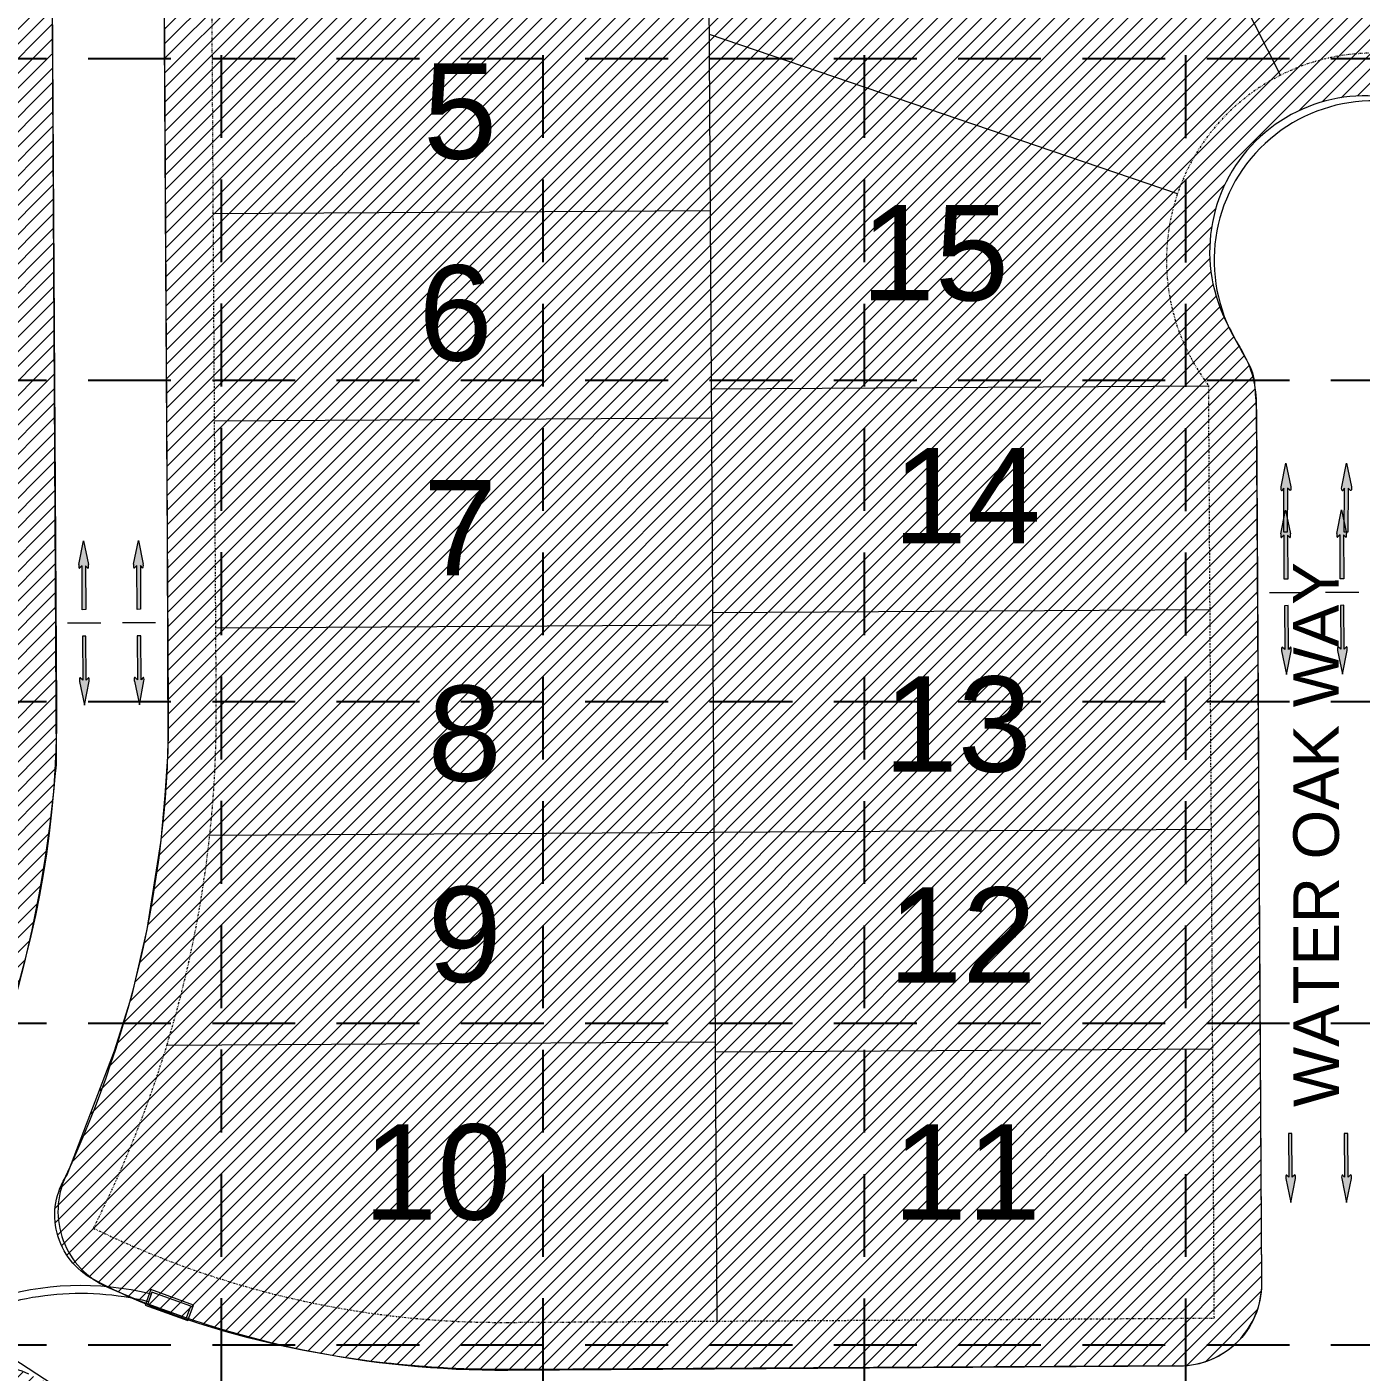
# Model space of a CAD drawing. Extents: x 218174 to 221286, y 216036 to 221010.
# Drawn here: x 220070.8 to 220392.8, y 219369.8 to 219694.4 of the extents above; entities that cross this region are included whole.
import ezdxf
from ezdxf.enums import TextEntityAlignment as Align

# ---------------------------------------------------------------- set-up
doc = ezdxf.new("R2010")
doc.units = 0
doc.header["$MEASUREMENT"] = 0
doc.linetypes.add('DASHED', pattern=[0.75, 0.5, -0.25])
doc.linetypes.add('DIVIDE', pattern=[1.25, 0.5, -0.25, 0, -0.25, 0, -0.25])
for name, color, linetype, lineweight in [('1 ARROWS', 7, 'Continuous', 0), ('1 CURB LINE', 7, 'Continuous', 0), ('1 LOT NUMBERS', 7, 'Continuous', 0), ('1 STORM PIPE', 5, 'Continuous', 0), ('1 STREET NAMES', 7, 'Continuous', 0), ('PH.1-10', 7, 'Continuous', 0), ('PH.1-27', 7, 'Continuous', 0), ('PH.1-29', 7, 'Continuous', 0)]:
    doc.layers.add(name, color=color, linetype=linetype, lineweight=lineweight)
doc.layers.add('1 SODDED LOT', color=2, linetype='Continuous')
doc.layers.add('GRID', color=251, linetype='DASHED')
doc.styles.get("Standard").update_dxf_attribs({"font": 'ARIAL.TTF'})
pattern_1 = [(45, (0, 0), (-1.767766952966369, 1.767766952966369), [])]

msp = doc.modelspace()

# ---------------------------------------------------------------- hatches: boundary and pattern name
at = {"layer": '1 ARROWS', "linetype": 'Continuous', "lineweight": 0}
h = msp.add_hatch(color=256, dxfattribs=at)
edge = h.paths.add_edge_path()
edge.add_line((220375.6514389158, 219582.5701777558), (220375.0467768538, 219583.1218586739))
edge.add_line((220375.0467768538, 219583.1218586739), (220374.9825243523, 219572.5380533523))
edge.add_line((220374.9825243523, 219572.5380533523), (220374.1225644537, 219572.547274098))
edge.add_line((220374.1225644537, 219572.547274098), (220374.1867926723, 219583.1270794932))
edge.add_line((220374.1867926723, 219583.1270794932), (220373.6835479632, 219582.5941247122))
edge.add_line((220373.6835479632, 219582.5941247122), (220373.6820319645, 219582.5932576486))
edge.add_ellipse((220373.638001396, 219583.1285396691), major_axis=(0.003386788822272698, 0.5599897609335702), ratio=0.2857142857147165, start_angle=55.27306667054552, end_angle=197.1826722276707, ccw=False)
edge.add_line((220373.5084329232, 219583.448342049), (220373.5087235276, 219583.4472017705))
edge.add_line((220373.5087235276, 219583.4472017705), (220374.6795, 219589.1722))
edge.add_line((220374.6795, 219589.1722), (220375.8247052107, 219583.4371419091))
edge.add_line((220375.8247052107, 219583.4371419091), (220375.8256124233, 219583.4384136309))
edge.add_ellipse((220375.6939134653, 219583.1113779667), major_axis=(0.003386788806539798, 0.5599897608724345), ratio=0.2857142857524764, start_angle=165.5032805622677, end_angle=305.83152778232215, ccw=False)
edge.add_line((220375.6514389158, 219582.5701777558), (220375.6514389158, 219582.5701777558))
h = msp.add_hatch(color=256, dxfattribs=at)
edge = h.paths.add_edge_path()
edge.add_line((220390.2893389158, 219582.5701777558), (220389.6846768538, 219583.1218586739))
edge.add_line((220389.6846768538, 219583.1218586739), (220389.6204243523, 219572.5380533523))
edge.add_line((220389.6204243523, 219572.5380533523), (220388.7604644537, 219572.547274098))
edge.add_line((220388.7604644537, 219572.547274098), (220388.8246926723, 219583.1270794932))
edge.add_line((220388.8246926723, 219583.1270794932), (220388.3214479632, 219582.5941247122))
edge.add_line((220388.3214479632, 219582.5941247122), (220388.3199319645, 219582.5932576486))
edge.add_ellipse((220388.275901396, 219583.1285396691), major_axis=(0.003386788822272698, 0.5599897609335702), ratio=0.2857142857147165, start_angle=55.27306667054552, end_angle=197.1826722276707, ccw=False)
edge.add_line((220388.1463329232, 219583.448342049), (220388.1466235276, 219583.4472017705))
edge.add_line((220388.1466235276, 219583.4472017705), (220389.3174, 219589.1722))
edge.add_line((220389.3174, 219589.1722), (220390.4626052107, 219583.4371419091))
edge.add_line((220390.4626052107, 219583.4371419091), (220390.4635124233, 219583.4384136309))
edge.add_ellipse((220390.3318134653, 219583.1113779667), major_axis=(0.003386788806539798, 0.5599897608724345), ratio=0.2857142857524764, start_angle=165.5032805622677, end_angle=305.83152778232215, ccw=False)
edge.add_line((220390.2893389158, 219582.5701777558), (220390.2893389158, 219582.5701777558))
h = msp.add_hatch(color=256, dxfattribs=at)
edge = h.paths.add_edge_path()
edge.add_line((220375.5894897284, 219571.2214866048), (220375.0862210507, 219571.7584416032))
edge.add_line((220375.0862210507, 219571.7584416032), (220375.1344676859, 219561.1745391594))
edge.add_line((220375.1344676859, 219561.1745391594), (220374.2744835044, 219561.1693188407))
edge.add_line((220374.2744835044, 219561.1693188407), (220374.2262368693, 219571.7532212845))
edge.add_line((220374.2262368693, 219571.7532212845), (220373.6215744882, 219571.2015407203))
edge.add_line((220373.6215744882, 219571.2015407203), (220373.6199075103, 219571.1999430466))
edge.add_ellipse((220373.5774050005, 219571.7419271394), major_axis=(-0.002531589239779599, 0.5599942670467797), ratio=0.2857142856833534, start_angle=54.16847222517629, end_angle=194.4967194556008, ccw=False)
edge.add_line((220373.4462056358, 219572.0691635403), (220373.4483086986, 219572.0685049714))
edge.add_line((220373.4483086986, 219572.0685049714), (220374.6015170963, 219577.8036109365))
edge.add_line((220374.6015170963, 219577.8036109365), (220375.76431466, 219572.0745635582))
edge.add_ellipse((220375.633340834, 219571.7559490061), major_axis=(-0.002531589262993779, 0.5599942670254283), ratio=0.2857142857066048, start_angle=162.8173277722631, end_angle=304.7269333350625, ccw=False)
edge.add_line((220375.5884928551, 219571.2207348641), (220375.5894897284, 219571.2214866048))
edge.add_line((220375.5894897284, 219571.2214866048), (220375.5894897284, 219571.2214866048))
edge.add_line((220375.5894897284, 219571.2214866048), (220375.5894897284, 219571.2214866048))
h = msp.add_hatch(color=256, dxfattribs=at)
edge = h.paths.add_edge_path()
edge.add_line((220389.0891897284, 219571.3033866048), (220388.5859210507, 219571.8403416032))
edge.add_line((220388.5859210507, 219571.8403416032), (220388.6341676858, 219561.2564391594))
edge.add_line((220388.6341676858, 219561.2564391594), (220387.7741835044, 219561.2512188407))
edge.add_line((220387.7741835044, 219561.2512188407), (220387.7259368692, 219571.8351212845))
edge.add_line((220387.7259368692, 219571.8351212845), (220387.1212744882, 219571.2834407203))
edge.add_line((220387.1212744882, 219571.2834407203), (220387.1196075102, 219571.2818430466))
edge.add_ellipse((220387.0771050005, 219571.8238271394), major_axis=(-0.002531589239779599, 0.5599942670467797), ratio=0.2857142856833534, start_angle=54.16847222517629, end_angle=194.4967194556008, ccw=False)
edge.add_line((220386.9459056358, 219572.1510635403), (220386.9480086986, 219572.1504049714))
edge.add_line((220386.9480086986, 219572.1504049714), (220388.1012170963, 219577.8855109365))
edge.add_line((220388.1012170963, 219577.8855109365), (220389.26401466, 219572.1564635582))
edge.add_ellipse((220389.133040834, 219571.8378490061), major_axis=(-0.002531589262993779, 0.5599942670254283), ratio=0.2857142857066048, start_angle=162.8173277722631, end_angle=304.7269333350625, ccw=False)
edge.add_line((220389.088192855, 219571.3026348641), (220389.0891897284, 219571.3033866048))
edge.add_line((220389.0891897284, 219571.3033866048), (220389.0891897284, 219571.3033866048))
edge.add_line((220389.0891897284, 219571.3033866048), (220389.0891897284, 219571.3033866048))
h = msp.add_hatch(color=256, dxfattribs=at)
edge = h.paths.add_edge_path()
edge.add_line((220085.4453912702, 219563.8579864949), (220084.9421226554, 219564.3949415515))
edge.add_line((220084.9421226554, 219564.3949415515), (220084.9903680584, 219553.8110391096))
edge.add_line((220084.9903680584, 219553.8110391096), (220084.1303838769, 219553.805818891))
edge.add_line((220084.1303838769, 219553.805818891), (220084.082138474, 219564.3897213329))
edge.add_line((220084.082138474, 219564.3897213329), (220083.4774760291, 219563.8380408395))
edge.add_line((220083.4774760291, 219563.8380408395), (220083.475809051, 219563.836443166))
edge.add_ellipse((220083.4333066043, 219564.3784272633), major_axis=(-0.002531524058186046, 0.5599942669325828), ratio=0.2857142857406997, start_angle=54.168472226960716, end_angle=194.4967194482695, ccw=False)
edge.add_line((220083.3021072778, 219564.7056636793), (220083.3042103405, 219564.7050051102))
edge.add_line((220083.3042103405, 219564.7050051102), (220084.4574194051, 219570.440110937))
edge.add_line((220084.4574194051, 219570.440110937), (220085.620216301, 219564.7110634274))
edge.add_ellipse((220085.489242438, 219564.3924488908), major_axis=(-0.002531524076515827, 0.5599942669563618), ratio=0.2857142856611848, start_angle=162.8173277653691, end_angle=304.72693332892214, ccw=False)
edge.add_line((220085.4443943968, 219563.8572347543), (220085.4453912702, 219563.8579864949))
edge.add_line((220085.4453912702, 219563.8579864949), (220085.4453912702, 219563.8579864949))
edge.add_line((220085.4453912702, 219563.8579864949), (220085.4453912702, 219563.8579864949))
h = msp.add_hatch(color=256, dxfattribs=at)
edge = h.paths.add_edge_path()
edge.add_line((220098.6737912702, 219563.9382864949), (220098.1705226554, 219564.4752415515))
edge.add_line((220098.1705226554, 219564.4752415515), (220098.2187680584, 219553.8913391096))
edge.add_line((220098.2187680584, 219553.8913391096), (220097.3587838769, 219553.886118891))
edge.add_line((220097.3587838769, 219553.886118891), (220097.3105384739, 219564.4700213329))
edge.add_line((220097.3105384739, 219564.4700213329), (220096.7058760291, 219563.9183408395))
edge.add_line((220096.7058760291, 219563.9183408395), (220096.7042090509, 219563.916743166))
edge.add_ellipse((220096.6617066043, 219564.4587272634), major_axis=(-0.002531524058186046, 0.5599942669325828), ratio=0.2857142857406997, start_angle=54.168472226960716, end_angle=194.4967194482695, ccw=False)
edge.add_line((220096.5305072778, 219564.7859636793), (220096.5326103405, 219564.7853051102))
edge.add_line((220096.5326103405, 219564.7853051102), (220097.6858194051, 219570.520410937))
edge.add_line((220097.6858194051, 219570.520410937), (220098.848616301, 219564.7913634274))
edge.add_ellipse((220098.717642438, 219564.4727488908), major_axis=(-0.002531524076515827, 0.5599942669563618), ratio=0.2857142856611848, start_angle=162.8173277653691, end_angle=304.72693332892214, ccw=False)
edge.add_line((220098.6727943968, 219563.9375347543), (220098.6737912702, 219563.9382864949))
edge.add_line((220098.6737912702, 219563.9382864949), (220098.6737912702, 219563.9382864949))
edge.add_line((220098.6737912702, 219563.9382864949), (220098.6737912702, 219563.9382864949))
h = msp.add_hatch(color=256, dxfattribs=at)
edge = h.paths.add_edge_path()
edge.add_line((220375.7502755444, 219544.7339738158), (220375.2535626157, 219544.1909486794))
edge.add_line((220375.2535626157, 219544.1909486794), (220375.1733165692, 219554.7746568788))
edge.add_line((220375.1733165692, 219554.7746568788), (220374.3133323877, 219554.7694365601))
edge.add_line((220374.3133323877, 219554.7694365601), (220374.3935784343, 219544.1857283607))
edge.add_line((220374.3935784343, 219544.1857283607), (220373.782263182, 219544.7300276371))
edge.add_line((220373.782263182, 219544.7300276371), (220373.7805762437, 219544.7316392575))
edge.add_ellipse((220373.7446565811, 219544.1891791225), major_axis=(-0.004266956830629229, 0.5599837329129664), ratio=0.2857142856976966, start_angle=-14.49671945074921, end_angle=125.831527779141)
edge.add_line((220373.6174395519, 219543.8603740695), (220373.6195351519, 219543.8610238195))
edge.add_line((220373.6195351519, 219543.8610238195), (220374.8422830508, 219538.1403405024))
edge.add_line((220374.8422830508, 219538.1403405024), (220375.9354439911, 219543.8830821121))
edge.add_ellipse((220375.8006111328, 219544.2001173856), major_axis=(-0.004266956839276089, 0.5599837328838192), ratio=0.2857142857136332, start_angle=235.2730666636673, end_angle=377.1826722219162)
edge.add_line((220375.7492689314, 219544.7347476291), (220375.7502755444, 219544.7339738158))
edge.add_line((220375.7502755444, 219544.7339738158), (220375.7502755444, 219544.7339738158))
edge.add_line((220375.7502755444, 219544.7339738158), (220375.7502755444, 219544.7339738158))
h = msp.add_hatch(color=256, dxfattribs=at)
edge = h.paths.add_edge_path()
edge.add_line((220389.2499755443, 219544.8158738158), (220388.7532626157, 219544.2728486794))
edge.add_line((220388.7532626157, 219544.2728486794), (220388.6730165692, 219554.8565568788))
edge.add_line((220388.6730165692, 219554.8565568788), (220387.8130323877, 219554.8513365601))
edge.add_line((220387.8130323877, 219554.8513365601), (220387.8932784343, 219544.2676283607))
edge.add_line((220387.8932784343, 219544.2676283607), (220387.2819631819, 219544.8119276371))
edge.add_line((220387.2819631819, 219544.8119276371), (220387.2802762437, 219544.8135392575))
edge.add_ellipse((220387.2443565811, 219544.2710791225), major_axis=(-0.004266956830629229, 0.5599837329129664), ratio=0.2857142856976966, start_angle=-14.49671945074921, end_angle=125.831527779141)
edge.add_line((220387.1171395519, 219543.9422740695), (220387.1192351519, 219543.9429238195))
edge.add_line((220387.1192351519, 219543.9429238195), (220388.3419830508, 219538.2222405024))
edge.add_line((220388.3419830508, 219538.2222405024), (220389.4351439911, 219543.9649821121))
edge.add_ellipse((220389.3003111328, 219544.2820173856), major_axis=(-0.004266956839276089, 0.5599837328838192), ratio=0.2857142857136332, start_angle=235.2730666636673, end_angle=377.1826722219162)
edge.add_line((220389.2489689314, 219544.8166476291), (220389.2499755443, 219544.8158738158))
edge.add_line((220389.2499755443, 219544.8158738158), (220389.2499755443, 219544.8158738158))
edge.add_line((220389.2499755443, 219544.8158738158), (220389.2499755443, 219544.8158738158))
h = msp.add_hatch(color=256, dxfattribs=at)
edge = h.paths.add_edge_path()
edge.add_line((220085.6061740025, 219537.3704737059), (220085.109461011, 219536.8274486277))
edge.add_line((220085.109461011, 219536.8274486277), (220085.0292161967, 219547.411156829))
edge.add_line((220085.0292161967, 219547.411156829), (220084.1692320152, 219547.4059366104))
edge.add_line((220084.1692320152, 219547.4059366104), (220084.2494768296, 219536.8222284091))
edge.add_line((220084.2494768296, 219536.8222284091), (220083.6381616411, 219537.3665277563))
edge.add_line((220083.6381616411, 219537.3665277563), (220083.636474703, 219537.3681393769))
edge.add_ellipse((220083.6005549773, 219536.8256792465), major_axis=(-0.004266891636786908, 0.5599837329769037), ratio=0.2857142857664989, start_angle=-14.49671943777719, end_angle=125.8315277776346)
edge.add_line((220083.4733379099, 219536.4968742085), (220083.47543351, 219536.4975239583))
edge.add_line((220083.47543351, 219536.4975239583), (220084.6981807421, 219530.7768405028))
edge.add_line((220084.6981807421, 219530.7768405028), (220085.7913423501, 219536.5195819812))
edge.add_ellipse((220085.6565095288, 219536.8366172702), major_axis=(-0.004266891637084593, 0.559983733002386), ratio=0.2857142857147187, start_angle=235.2730666687287, end_angle=377.1826722217978)
edge.add_line((220085.6051673896, 219537.3712475194), (220085.6061740025, 219537.3704737059))
edge.add_line((220085.6061740025, 219537.3704737059), (220085.6061740025, 219537.3704737059))
edge.add_line((220085.6061740025, 219537.3704737059), (220085.6061740025, 219537.3704737059))
h = msp.add_hatch(color=256, dxfattribs=at)
edge = h.paths.add_edge_path()
edge.add_line((220098.8345740025, 219537.4507737059), (220098.337861011, 219536.9077486277))
edge.add_line((220098.337861011, 219536.9077486277), (220098.2576161967, 219547.491456829))
edge.add_line((220098.2576161967, 219547.491456829), (220097.3976320152, 219547.4862366104))
edge.add_line((220097.3976320152, 219547.4862366104), (220097.4778768296, 219536.9025284091))
edge.add_line((220097.4778768296, 219536.9025284091), (220096.8665616411, 219537.4468277563))
edge.add_line((220096.8665616411, 219537.4468277563), (220096.864874703, 219537.4484393769))
edge.add_ellipse((220096.8289549773, 219536.9059792465), major_axis=(-0.004266891636786908, 0.5599837329769037), ratio=0.2857142857664989, start_angle=-14.49671943777719, end_angle=125.8315277776346)
edge.add_line((220096.7017379099, 219536.5771742085), (220096.70383351, 219536.5778239583))
edge.add_line((220096.70383351, 219536.5778239583), (220097.9265807421, 219530.8571405028))
edge.add_line((220097.9265807421, 219530.8571405028), (220099.0197423501, 219536.5998819812))
edge.add_ellipse((220098.8849095288, 219536.9169172702), major_axis=(-0.004266891637084593, 0.559983733002386), ratio=0.2857142857147187, start_angle=235.2730666687287, end_angle=377.1826722217978)
edge.add_line((220098.8335673896, 219537.4515475194), (220098.8345740025, 219537.4507737059))
edge.add_line((220098.8345740025, 219537.4507737059), (220098.8345740025, 219537.4507737059))
edge.add_line((220098.8345740025, 219537.4507737059), (220098.8345740025, 219537.4507737059))
h = msp.add_hatch(color=256, dxfattribs=at)
edge = h.paths.add_edge_path()
edge.add_line((220376.7959389158, 219417.3936222442), (220376.1912768538, 219416.8419413261))
edge.add_line((220376.1912768538, 219416.8419413261), (220376.1270243523, 219427.4257466477))
edge.add_line((220376.1270243523, 219427.4257466477), (220375.2670644537, 219427.416525902))
edge.add_line((220375.2670644537, 219427.416525902), (220375.3312926723, 219416.8367205068))
edge.add_line((220375.3312926723, 219416.8367205068), (220374.8280479632, 219417.3696752878))
edge.add_line((220374.8280479632, 219417.3696752878), (220374.8265319645, 219417.3705423514))
edge.add_ellipse((220374.782501396, 219416.8352603309), major_axis=(-0.003386788822272698, 0.5599897609335702), ratio=0.2857142857147165, start_angle=-17.18267222767051, end_angle=124.7269333294545)
edge.add_line((220374.6529329232, 219416.515457951), (220374.6532235276, 219416.5165982295))
edge.add_line((220374.6532235276, 219416.5165982295), (220375.824, 219410.7916))
edge.add_line((220375.824, 219410.7916), (220376.9692052107, 219416.5266580909))
edge.add_line((220376.9692052107, 219416.5266580909), (220376.9701124233, 219416.5253863691))
edge.add_ellipse((220376.8384134653, 219416.8524220333), major_axis=(-0.003386788806539798, 0.5599897608724345), ratio=0.2857142857524764, start_angle=234.1684722176779, end_angle=374.4967194377325)
edge.add_line((220376.7959389158, 219417.3936222442), (220376.7959389158, 219417.3936222442))
h = msp.add_hatch(color=256, dxfattribs=at)
edge = h.paths.add_edge_path()
edge.add_line((220390.2893389158, 219417.3936222442), (220389.6846768538, 219416.8419413261))
edge.add_line((220389.6846768538, 219416.8419413261), (220389.6204243523, 219427.4257466477))
edge.add_line((220389.6204243523, 219427.4257466477), (220388.7604644537, 219427.416525902))
edge.add_line((220388.7604644537, 219427.416525902), (220388.8246926723, 219416.8367205068))
edge.add_line((220388.8246926723, 219416.8367205068), (220388.3214479632, 219417.3696752878))
edge.add_line((220388.3214479632, 219417.3696752878), (220388.3199319645, 219417.3705423514))
edge.add_ellipse((220388.275901396, 219416.8352603309), major_axis=(-0.003386788822272698, 0.5599897609335702), ratio=0.2857142857147165, start_angle=-17.18267222767051, end_angle=124.7269333294545)
edge.add_line((220388.1463329232, 219416.515457951), (220388.1466235276, 219416.5165982295))
edge.add_line((220388.1466235276, 219416.5165982295), (220389.3174, 219410.7916))
edge.add_line((220389.3174, 219410.7916), (220390.4626052107, 219416.5266580909))
edge.add_line((220390.4626052107, 219416.5266580909), (220390.4635124233, 219416.5253863691))
edge.add_ellipse((220390.3318134653, 219416.8524220333), major_axis=(-0.003386788806539798, 0.5599897608724345), ratio=0.2857142857524764, start_angle=234.1684722176779, end_angle=374.4967194377325)
edge.add_line((220390.2893389158, 219417.3936222442), (220390.2893389158, 219417.3936222442))
at = {"layer": '1 SODDED LOT', "linetype": 'Continuous', "lineweight": 0}
h = msp.add_hatch(dxfattribs=at)
h.set_pattern_fill('ANSI31', color=256, scale=20, style=0)
h.set_pattern_definition(pattern_1)
edge = h.paths.add_edge_path()
edge.add_line((219924.269791505, 219477.2033195349), (220042.1031889179, 219404.0022586053))
edge.add_line((220042.1031889179, 219404.0022586053), (220049.8644910031, 219417.0060227373))
edge.add_line((220049.8644910031, 219417.0060227373), (220057.2320303878, 219432.2878849809))
edge.add_arc((219891.5036303977, 219512.1872123422), 183.9831651974534, 334.2608167873805, 347.0285874005174)
edge.add_arc((219757.8624523831, 219542.9704839292), 321.1238749473791, 347.0285874005198, 355.2541020368715)
edge.add_line((220077.8853311709, 219516.4017031211), (220076.903816438, 219710.6188487319))
edge.add_line((220076.903816438, 219710.6188487319), (220071.9969684459, 220507.0061052015))
edge.add_arc((220051.7546763981, 220506.8813846597), 20.24267626977909, 0.3530168530359902, 89.58370554731782)
edge.add_line((220051.9017524963, 220527.1235266211), (219940.5598156796, 220526.38187843))
edge.add_line((219940.5598156796, 220526.38187843), (219945.8944262628, 219588.8169602079))
edge.add_line((219945.8944262628, 219588.8169602079), (219946.6106009831, 219514.1711768472))
edge.add_line((219946.6106009831, 219514.1711768472), (219924.269791505, 219477.2033195349))
h = msp.add_hatch(dxfattribs=at)
h.set_pattern_fill('ANSI31', color=256, scale=20, style=0)
h.set_pattern_definition(pattern_1)
edge = h.paths.add_edge_path()
edge.add_line((220282.587766109, 219928.9182296573), (220791.3934825324, 219931.950887985))
edge.add_arc((220791.508772982, 219912.6079770905), 19.34325447702866, -7.110986487925004, 90.34149865007521, ccw=False)
edge.add_line((220810.703243382, 219910.213441681), (220812.0031575927, 219691.4759435859))
edge.add_arc((220789.3462102237, 219691.3412977748), 22.65734745235864, -79.03724611165279, 0.3404936139202732, ccw=False)
edge.add_line((220793.6549768258, 219669.0974239228), (220453.6587386293, 219666.9577218754))
edge.add_line((220453.6587386293, 219666.9577218754), (220429.421127972, 219666.8548425654))
edge.add_arc((220429.3170728094, 219691.3694754753), 24.51485374593166, 237.2705073491545, 270.2431970274535, ccw=False)
edge.add_line((220416.0625432046, 219670.7467816856), (220413.2259534608, 219672.4489224173))
edge.add_arc((220393.871162327, 219640.1944789388), 37.61591503534908, 59.03346791172337, 205.9146701042256)
edge.add_arc((220504.552364638, 219693.973408329), 160.6707881260759, 205.9146701042209, 210.0639778756471)
edge.add_arc((220354.955098999, 219607.380517658), 12.18079734955406, 3.707373379511182, 30.063977875731723, ccw=False)
edge.add_arc((227209.8640471792, 220051.5534473549), 6857.103465171363, 183.7073733795111, 183.760948191248)
edge.add_line((220367.5279874921, 219601.7699679222), (220368.7773820914, 219391.1801892474))
edge.add_arc((220348.9955872256, 219391.0628271046), 19.78214300789367, -93.46126973953278, 0.3399224693869769, ccw=False)
edge.add_line((220347.8012637656, 219371.3167699423), (220187.9936460933, 219370.4353013112))
edge.add_arc((220186.5257188423, 219636.5661068926), 266.1348539553199, 263.57008270080365, 270.3160294915621, ccw=False)
edge.add_arc((220183.0107567322, 219605.3765402467), 234.7478498581198, 252.7866109940185, 263.57008270080314, ccw=False)
edge.add_arc((220160.2020362318, 219531.7543772918), 157.673466247157, 242.30216835668472, 252.7866109940192, ccw=False)
edge.add_arc((220095.0800007068, 219407.7037713884), 17.56839019373658, 146.214937949708, 242.30216835661952, ccw=False)
edge.add_line((220080.4783937634, 219417.4731832782), (220091.9065402972, 219447.3861880233))
edge.add_line((220091.9065402972, 219447.3861880233), (220096.2182087855, 219460.8732903635))
edge.add_line((220096.2182087855, 219460.8732903635), (220099.8034791086, 219476.6140795606))
edge.add_line((220099.8034791086, 219476.6140795606), (220103.1523722889, 219498.1087682132))
edge.add_line((220103.1523722889, 219498.1087682132), (220104.1766803556, 219509.0059846726))
edge.add_line((220104.1766803556, 219509.0059846726), (220104.8332859016, 219519.5035305301))
edge.add_line((220104.8332859016, 219519.5035305301), (220104.7240081615, 219569.6584911501))
edge.add_line((220104.7240081615, 219569.6584911501), (220102.6859356226, 219909.352713352))
edge.add_arc((220121.7292180971, 219909.4669678448), 19.04362521923795, 77.82626424662351, 180.3437549009692, ccw=False)
edge.add_line((220125.7450754952, 219928.082352634), (220282.587766109, 219928.9182296573))
h = msp.add_hatch(dxfattribs=at)
h.set_pattern_fill('ANSI31', color=256, scale=20, style=0)
h.set_pattern_definition(pattern_1)
edge = h.paths.add_edge_path()
edge.add_line((219981.0043823545, 219079.1591233821), (220751.6100248416, 219083.7624861325))
edge.add_arc((220751.4976058984, 219102.5814836065), 18.81933324917121, 270.3422634164047, 369.6225207950305)
edge.add_line((220770.052158853, 219105.7272535594), (220768.7041795113, 219328.6574541065))
edge.add_arc((220749.5994589303, 219328.5419346811), 19.10506983017425, 0.3464429032417284, 110.9755457046826)
edge.add_line((220742.7604274506, 219346.3809744993), (220402.5101185085, 219344.7122197481))
edge.add_line((220402.5101185085, 219344.7122197481), (220402.5101185085, 219212.9669370574))
edge.add_line((220402.5101185085, 219212.9669370574), (220082.3232880161, 219212.9669370574))
edge.add_line((220082.3232880161, 219212.9669370574), (220164.9283380046, 219332.5353579134))
edge.add_line((220164.9283380046, 219332.5353579134), (220166.0556488786, 219344.0046870958))
edge.add_line((220166.0556488786, 219344.0046870958), (220151.9724160974, 219345.525874192))
edge.add_line((220151.9724160974, 219345.525874192), (220139.9924810062, 219347.229578263))
edge.add_line((220139.9924810062, 219347.229578263), (220123.8758498707, 219350.7108802454))
edge.add_line((220123.8758498707, 219350.7108802454), (220104.4162163081, 219356.0540035995))
edge.add_line((220104.4162163081, 219356.0540035995), (220075.2341294056, 219367.5009480783))
edge.add_line((220075.2341294056, 219367.5009480783), (220071.2061134888, 219369.3505406622))
edge.add_line((220071.2061134888, 219369.3505406622), (220068.4066611019, 219370.4667070618))
edge.add_line((220068.4066611019, 219370.4667070618), (220065.5311411633, 219371.0992457461))
edge.add_line((220065.5311411633, 219371.0992457461), (220062.337862046, 219371.316121446))
edge.add_line((220062.337862046, 219371.316121446), (220059.5882035982, 219371.1180984607))
edge.add_line((220059.5882035982, 219371.1180984607), (220056.5412542047, 219370.3755006857))
edge.add_line((220056.5412542047, 219370.3755006857), (220053.887043033, 219369.3334365716))
edge.add_line((220053.887043033, 219369.3334365716), (220051.1141203787, 219367.7281186574))
edge.add_line((220051.1141203787, 219367.7281186574), (220047.0380606742, 219363.9485662665))
edge.add_line((220047.0380606742, 219363.9485662665), (220037.0550909095, 219352.0041324633))
edge.add_line((220037.0550909095, 219352.0041324633), (220021.218697416, 219336.179803043))
edge.add_line((220021.218697416, 219336.179803043), (219999.514580177, 219318.0388131404))
edge.add_line((219999.514580177, 219318.0388131404), (219987.5109326699, 219309.3865288376))
edge.add_line((219987.5109326699, 219309.3865288376), (219971.3247863783, 219299.3882788299))
edge.add_line((219971.3247863783, 219299.3882788299), (219959.890236852, 219293.5948905803))
edge.add_line((219959.890236852, 219293.5948905803), (219939.7589933974, 219284.1001863895))
edge.add_line((219939.7589933974, 219284.1001863895), (219927.0281793661, 219278.5328106898))
edge.add_line((219927.0281793661, 219278.5328106898), (219913.1942577728, 219271.4603908204))
edge.add_line((219913.1942577728, 219271.4603908204), (219892.604261243, 219258.1192348944))
edge.add_line((219892.604261243, 219258.1192348944), (219875.2824588437, 219244.4901813406))
edge.add_line((219875.2824588437, 219244.4901813406), (219857.990643793, 219227.4971341576))
edge.add_line((219857.990643793, 219227.4971341576), (219843.2728531036, 219210.2721337352))
edge.add_line((219843.2728531036, 219210.2721337352), (219826.4735135557, 219185.5435907698))
edge.add_line((219826.4735135557, 219185.5435907698), (219812.1114517909, 219156.7755178685))
edge.add_line((219812.1114517909, 219156.7755178685), (219803.9091115767, 219134.1186427377))
edge.add_line((219803.9091115767, 219134.1186427377), (219799.1019795224, 219114.6379404875))
edge.add_line((219799.1019795224, 219114.6379404875), (219796.3757560274, 219098.6858688713))
edge.add_arc((219813.5843084507, 219095.7449116678), 17.45804988476861, 170.3017939028858, 268.0289908904637)
edge.add_line((219812.9838595302, 219078.2971907028), (219981.0043823545, 219079.1591233821))

# ---------------------------------------------------------------- linework, layer by layer
at = {"layer": '1 ARROWS', "linetype": 'Continuous', "lineweight": 0}
for p, q in [((220373.5087235276, 219583.4472017705), (220374.6795, 219589.1722)), ((220374.6795, 219589.1722), (220375.8247052107, 219583.4371419091)), ((220388.1466235276, 219583.4472017705), (220389.3174, 219589.1722)), ((220389.3174, 219589.1722), (220390.4626052107, 219583.4371419091)), ((220373.5084329232, 219583.448342049), (220373.5087235276, 219583.4472017705)), ((220373.6835479632, 219582.5941247122), (220373.6820319645, 219582.5932576486)), ((220374.1867926723, 219583.1270794932), (220373.6835479632, 219582.5941247122)), ((220374.1225644537, 219572.547274098), (220374.1867926723, 219583.1270794932)), ((220375.0467768538, 219583.1218586739), (220374.9825243523, 219572.5380533523)), ((220375.6514389158, 219582.5701777558), (220375.0467768538, 219583.1218586739)), ((220375.6514389158, 219582.5701777558), (220375.6514389158, 219582.5701777558)), ((220375.8247052107, 219583.4371419091), (220375.8256124233, 219583.4384136309)), ((220388.1463329232, 219583.448342049), (220388.1466235276, 219583.4472017705)), ((220388.3214479632, 219582.5941247122), (220388.3199319645, 219582.5932576486)), ((220388.8246926723, 219583.1270794932), (220388.3214479632, 219582.5941247122)), ((220388.7604644537, 219572.547274098), (220388.8246926723, 219583.1270794932)), ((220389.6846768538, 219583.1218586739), (220389.6204243523, 219572.5380533523)), ((220390.2893389158, 219582.5701777558), (220389.6846768538, 219583.1218586739)), ((220390.2893389158, 219582.5701777558), (220390.2893389158, 219582.5701777558)), ((220390.4626052107, 219583.4371419091), (220390.4635124233, 219583.4384136309)), ((220373.4483086986, 219572.0685049714), (220374.6015170963, 219577.8036109365)), ((220374.6015170963, 219577.8036109365), (220375.76431466, 219572.0745635582)), ((220386.9480086986, 219572.1504049714), (220388.1012170963, 219577.8855109365)), ((220388.1012170963, 219577.8855109365), (220389.26401466, 219572.1564635582)), ((220373.4462056358, 219572.0691635403), (220373.4483086986, 219572.0685049714)), ((220374.2262368693, 219571.7532212845), (220373.6215744882, 219571.2015407203)), ((220374.9825243523, 219572.5380533523), (220374.1225644537, 219572.547274098)), ((220374.2744835044, 219561.1693188407), (220374.2262368693, 219571.7532212845)), ((220375.5894897284, 219571.2214866048), (220375.0862210507, 219571.7584416032)), ((220375.0862210507, 219571.7584416032), (220375.1344676859, 219561.1745391594)), ((220386.9459056358, 219572.1510635403), (220386.9480086986, 219572.1504049714)), ((220387.7259368692, 219571.8351212845), (220387.1212744882, 219571.2834407203)), ((220387.7741835044, 219561.2512188407), (220387.7259368692, 219571.8351212845)), ((220389.0891897284, 219571.3033866048), (220388.5859210507, 219571.8403416032)), ((220388.5859210507, 219571.8403416032), (220388.6341676858, 219561.2564391594)), ((220389.6204243523, 219572.5380533523), (220388.7604644537, 219572.547274098)), ((220083.3042103405, 219564.7050051102), (220084.4574194051, 219570.440110937)), ((220084.4574194051, 219570.440110937), (220085.620216301, 219564.7110634274)), ((220096.5326103405, 219564.7853051102), (220097.6858194051, 219570.520410937)), ((220097.6858194051, 219570.520410937), (220098.848616301, 219564.7913634274)), ((220373.6215744882, 219571.2015407203), (220373.6199075103, 219571.1999430466)), ((220375.5884928551, 219571.2207348641), (220375.5894897284, 219571.2214866048)), ((220375.5894897284, 219571.2214866048), (220375.5894897284, 219571.2214866048)), ((220375.5894897284, 219571.2214866048), (220375.5894897284, 219571.2214866048)), ((220387.1212744882, 219571.2834407203), (220387.1196075102, 219571.2818430466)), ((220389.088192855, 219571.3026348641), (220389.0891897284, 219571.3033866048)), ((220389.0891897284, 219571.3033866048), (220389.0891897284, 219571.3033866048)), ((220389.0891897284, 219571.3033866048), (220389.0891897284, 219571.3033866048)), ((220083.3021072778, 219564.7056636793), (220083.3042103405, 219564.7050051102)), ((220083.4774760291, 219563.8380408395), (220083.475809051, 219563.836443166)), ((220084.082138474, 219564.3897213329), (220083.4774760291, 219563.8380408395)), ((220084.1303838769, 219553.805818891), (220084.082138474, 219564.3897213329)), ((220085.4453912702, 219563.8579864949), (220084.9421226554, 219564.3949415515)), ((220084.9421226554, 219564.3949415515), (220084.9903680584, 219553.8110391096)), ((220085.4443943968, 219563.8572347543), (220085.4453912702, 219563.8579864949)), ((220085.4453912702, 219563.8579864949), (220085.4453912702, 219563.8579864949)), ((220085.4453912702, 219563.8579864949), (220085.4453912702, 219563.8579864949)), ((220096.5305072778, 219564.7859636793), (220096.5326103405, 219564.7853051102)), ((220096.7058760291, 219563.9183408395), (220096.7042090509, 219563.916743166)), ((220097.3105384739, 219564.4700213329), (220096.7058760291, 219563.9183408395)), ((220097.3587838769, 219553.886118891), (220097.3105384739, 219564.4700213329)), ((220098.6737912702, 219563.9382864949), (220098.1705226554, 219564.4752415515)), ((220098.1705226554, 219564.4752415515), (220098.2187680584, 219553.8913391096)), ((220098.6727943968, 219563.9375347543), (220098.6737912702, 219563.9382864949)), ((220098.6737912702, 219563.9382864949), (220098.6737912702, 219563.9382864949)), ((220098.6737912702, 219563.9382864949), (220098.6737912702, 219563.9382864949)), ((220375.1344676859, 219561.1745391594), (220374.2744835044, 219561.1693188407)), ((220388.6341676858, 219561.2564391594), (220387.7741835044, 219561.2512188407)), ((220370.7258521719, 219557.96771908), (220378.7259478281, 219557.97628092)), ((220384.2255521718, 219558.04961908), (220392.2256478281, 219558.05818092)), ((220084.9903680584, 219553.8110391096), (220084.1303838769, 219553.805818891)), ((220098.2187680584, 219553.8913391096), (220097.3587838769, 219553.886118891)), ((220375.1733165692, 219554.7746568788), (220374.3133323877, 219554.7694365601)), ((220374.3133323877, 219554.7694365601), (220374.3935784343, 219544.1857283607)), ((220375.2535626157, 219544.1909486794), (220375.1733165692, 219554.7746568788)), ((220388.6730165692, 219554.8565568788), (220387.8130323877, 219554.8513365601)), ((220387.8130323877, 219554.8513365601), (220387.8932784343, 219544.2676283607)), ((220388.7532626157, 219544.2728486794), (220388.6730165692, 219554.8565568788)), ((220080.5817521742, 219550.6042195457), (220088.5818478258, 219550.6127804543)), ((220093.8101521742, 219550.6845195457), (220101.8102478258, 219550.6930804543)), ((220085.0292161967, 219547.411156829), (220084.1692320152, 219547.4059366104)), ((220084.1692320152, 219547.4059366104), (220084.2494768296, 219536.8222284091)), ((220085.109461011, 219536.8274486277), (220085.0292161967, 219547.411156829)), ((220098.2576161967, 219547.491456829), (220097.3976320152, 219547.4862366104)), ((220097.3976320152, 219547.4862366104), (220097.4778768296, 219536.9025284091)), ((220098.337861011, 219536.9077486277), (220098.2576161967, 219547.491456829)), ((220373.6174395519, 219543.8603740695), (220373.6195351519, 219543.8610238195)), ((220373.6195351519, 219543.8610238195), (220374.8422830508, 219538.1403405024)), ((220373.782263182, 219544.7300276371), (220373.7805762437, 219544.7316392575)), ((220374.3935784343, 219544.1857283607), (220373.782263182, 219544.7300276371)), ((220374.8422830508, 219538.1403405024), (220375.9354439911, 219543.8830821121)), ((220375.7502755444, 219544.7339738158), (220375.2535626157, 219544.1909486794)), ((220375.7492689314, 219544.7347476291), (220375.7502755444, 219544.7339738158)), ((220375.7502755444, 219544.7339738158), (220375.7502755444, 219544.7339738158)), ((220375.7502755444, 219544.7339738158), (220375.7502755444, 219544.7339738158)), ((220387.1171395519, 219543.9422740695), (220387.1192351519, 219543.9429238195)), ((220387.1192351519, 219543.9429238195), (220388.3419830508, 219538.2222405024)), ((220387.2819631819, 219544.8119276371), (220387.2802762437, 219544.8135392575)), ((220387.8932784343, 219544.2676283607), (220387.2819631819, 219544.8119276371)), ((220388.3419830508, 219538.2222405024), (220389.4351439911, 219543.9649821121)), ((220389.2499755443, 219544.8158738158), (220388.7532626157, 219544.2728486794)), ((220389.2489689314, 219544.8166476291), (220389.2499755443, 219544.8158738158)), ((220389.2499755443, 219544.8158738158), (220389.2499755443, 219544.8158738158)), ((220389.2499755443, 219544.8158738158), (220389.2499755443, 219544.8158738158)), ((220083.4733379099, 219536.4968742085), (220083.47543351, 219536.4975239583)), ((220083.47543351, 219536.4975239583), (220084.6981807421, 219530.7768405028)), ((220083.6381616411, 219537.3665277563), (220083.636474703, 219537.3681393769)), ((220084.2494768296, 219536.8222284091), (220083.6381616411, 219537.3665277563)), ((220084.6981807421, 219530.7768405028), (220085.7913423501, 219536.5195819812)), ((220085.6061740025, 219537.3704737059), (220085.109461011, 219536.8274486277)), ((220085.6051673896, 219537.3712475194), (220085.6061740025, 219537.3704737059)), ((220085.6061740025, 219537.3704737059), (220085.6061740025, 219537.3704737059)), ((220085.6061740025, 219537.3704737059), (220085.6061740025, 219537.3704737059)), ((220096.7017379099, 219536.5771742085), (220096.70383351, 219536.5778239583)), ((220096.70383351, 219536.5778239583), (220097.9265807421, 219530.8571405028)), ((220096.8665616411, 219537.4468277563), (220096.864874703, 219537.4484393769)), ((220097.4778768296, 219536.9025284091), (220096.8665616411, 219537.4468277563)), ((220097.9265807421, 219530.8571405028), (220099.0197423501, 219536.5998819812)), ((220098.8345740025, 219537.4507737059), (220098.337861011, 219536.9077486277)), ((220098.8335673896, 219537.4515475194), (220098.8345740025, 219537.4507737059)), ((220098.8345740025, 219537.4507737059), (220098.8345740025, 219537.4507737059)), ((220098.8345740025, 219537.4507737059), (220098.8345740025, 219537.4507737059)), ((220376.1270243523, 219427.4257466477), (220375.2670644537, 219427.416525902)), ((220375.2670644537, 219427.416525902), (220375.3312926723, 219416.8367205068)), ((220376.1912768538, 219416.8419413261), (220376.1270243523, 219427.4257466477)), ((220389.6204243523, 219427.4257466477), (220388.7604644537, 219427.416525902)), ((220388.7604644537, 219427.416525902), (220388.8246926723, 219416.8367205068)), ((220389.6846768538, 219416.8419413261), (220389.6204243523, 219427.4257466477)), ((220374.6529329232, 219416.515457951), (220374.6532235276, 219416.5165982295)), ((220374.6532235276, 219416.5165982295), (220375.824, 219410.7916)), ((220374.8280479632, 219417.3696752878), (220374.8265319645, 219417.3705423514)), ((220375.3312926723, 219416.8367205068), (220374.8280479632, 219417.3696752878)), ((220375.824, 219410.7916), (220376.9692052107, 219416.5266580909)), ((220376.7959389158, 219417.3936222442), (220376.1912768538, 219416.8419413261)), ((220376.7959389158, 219417.3936222442), (220376.7959389158, 219417.3936222442)), ((220376.9692052107, 219416.5266580909), (220376.9701124233, 219416.5253863691)), ((220388.1463329232, 219416.515457951), (220388.1466235276, 219416.5165982295)), ((220388.1466235276, 219416.5165982295), (220389.3174, 219410.7916)), ((220388.3214479632, 219417.3696752878), (220388.3199319645, 219417.3705423514)), ((220388.8246926723, 219416.8367205068), (220388.3214479632, 219417.3696752878)), ((220389.3174, 219410.7916), (220390.4626052107, 219416.5266580909)), ((220390.2893389158, 219417.3936222442), (220389.6846768538, 219416.8419413261)), ((220390.2893389158, 219417.3936222442), (220390.2893389158, 219417.3936222442)), ((220390.4626052107, 219416.5266580909), (220390.4635124233, 219416.5253863691))]:
    msp.add_line(p, q, dxfattribs=at)
at = {"layer": '1 ARROWS', "linetype": 'Continuous', "lineweight": 0, "extrusion": (0, 0, -0.9999999999999999)}
for centre, major_axis, ratio, start_param, end_param in [((220373.638001396, 219583.1285396691), (0.003386788822272697, 0.5599897609335701), 0.2857142857147165, 2.841698448925952, 5.318488306104229), ((220375.6939134653, 219583.1113779667), (0.003386788806539797, 0.5599897608724344), 0.2857142857524764, 0.9454181909735531, 3.394608138516084), ((220388.275901396, 219583.1285396691), (0.003386788822272697, 0.5599897609335701), 0.2857142857147165, 2.841698448925952, 5.318488306104229), ((220390.3318134653, 219583.1113779667), (0.003386788806539797, 0.5599897608724344), 0.2857142857524764, 0.9454181909735531, 3.394608138516084)]:
    msp.add_ellipse(centre, major_axis=major_axis, ratio=ratio, start_param=start_param, end_param=end_param, dxfattribs=at)
at = {"layer": '1 ARROWS', "linetype": 'Continuous', "lineweight": 0}
for centre, major_axis, ratio, start_param, end_param in [((220373.5774050005, 219571.7419271394), (-0.002531589239779607, 0.5599942670467797), 0.2857142856833533, 0.9454181911044253, 3.394608138827945), ((220375.633340834, 219571.7559490061), (-0.002531589262993763, 0.5599942670254283), 0.2857142857066047, 2.841698448924793, 5.318488306202105), ((220387.0771050005, 219571.8238271394), (-0.002531589239779607, 0.5599942670467797), 0.2857142856833533, 0.9454181911044253, 3.394608138827945), ((220389.133040834, 219571.8378490061), (-0.002531589262993763, 0.5599942670254283), 0.2857142857066047, 2.841698448924793, 5.318488306202105), ((220083.4333066043, 219564.3784272633), (-0.002531524058186053, 0.5599942669325828), 0.2857142857406997, 0.9454181911355684, 3.394608138699991), ((220085.489242438, 219564.3924488908), (-0.002531524076515807, 0.5599942669563616), 0.2857142856611849, 2.841698448804471, 5.318488306094936), ((220096.6617066043, 219564.4587272634), (-0.002531524058186053, 0.5599942669325828), 0.2857142857406997, 0.9454181911355684, 3.394608138699991), ((220098.717642438, 219564.4727488908), (-0.002531524076515807, 0.5599942669563616), 0.2857142856611849, 2.841698448804471, 5.318488306094936), ((220373.7446565811, 219544.1891791225), (-0.004266956830629207, 0.5599837329129639), 0.2857142856976966, -0.2530154851534776, 2.196174462560718), ((220375.8006111328, 219544.2001173856), (-0.004266956839276088, 0.5599837328838191), 0.2857142857136332, 4.106289654545105, 6.583079511742994), ((220387.2443565811, 219544.2710791225), (-0.004266956830629207, 0.5599837329129639), 0.2857142856976966, -0.2530154851534776, 2.196174462560718), ((220389.3003111328, 219544.2820173856), (-0.004266956839276088, 0.5599837328838191), 0.2857142857136332, 4.106289654545105, 6.583079511742994), ((220083.6005549773, 219536.8256792465), (-0.004266891636786907, 0.5599837329769036), 0.2857142857664989, -0.2530154849270732, 2.196174462534427), ((220085.6565095288, 219536.8366172702), (-0.00426689163708459, 0.5599837330023857), 0.2857142857147187, 4.106289654633442, 6.583079511740927), ((220096.8289549773, 219536.9059792465), (-0.004266891636786907, 0.5599837329769036), 0.2857142857664989, -0.2530154849270732, 2.196174462534427), ((220098.8849095288, 219536.9169172702), (-0.00426689163708459, 0.5599837330023857), 0.2857142857147187, 4.106289654633442, 6.583079511740927), ((220374.782501396, 219416.8352603309), (-0.003386788822272697, 0.5599897609335701), 0.2857142857147165, -0.2998942046638391, 2.176895652514435), ((220376.8384134653, 219416.8524220333), (-0.003386788806539797, 0.5599897608724344), 0.2857142857524764, 4.087010844563347, 6.536200792105879), ((220388.275901396, 219416.8352603309), (-0.003386788822272697, 0.5599897609335701), 0.2857142857147165, -0.2998942046638391, 2.176895652514435), ((220390.3318134653, 219416.8524220333), (-0.003386788806539797, 0.5599897608724344), 0.2857142857524764, 4.087010844563347, 6.536200792105879)]:
    msp.add_ellipse(centre, major_axis=major_axis, ratio=ratio, start_param=start_param, end_param=end_param, dxfattribs=at)
for p in [(220373.6835479632, 219582.5941247122), (220388.3214479632, 219582.5941247122), (220374.8280479632, 219417.3696752878), (220388.3214479632, 219417.3696752878)]:
    msp.add_point(p, dxfattribs=at)
at = {"layer": '1 CURB LINE', "color": 7, "linetype": 'Continuous', "lineweight": 0}
for p, q in [((220077.9883, 219530.226), (220072.0572, 220507.3189)), ((220104.9879, 219530.3898), (220102.6968, 219907.826)), ((220368.8362, 219391.4321), (220367.5475, 219603.723)), ((220186.8533, 219370.3271), (220348.9579, 219371.3111))]:
    msp.add_line(p, q, dxfattribs=at)
for centre, radius, start, end in [((220395.8394086585, 219638.100513784), 38.5, 57.75504444444444, 212.9405055555556), ((220342.5479444548, 219603.5712531052), 25, 0.3477972222222209, 32.94050555555556), ((219841.4927132702, 219528.790418387), 236.5, 321.2445944444445, 0.3477916666666745), ((219841.4927132702, 219528.790418387), 263.5, 334.9237833333333, 0.3477916666667254), ((220098.271366319, 219408.6364615714), 20, 154.9237833333334, 246.2639805555556), ((220185.4176663171, 219606.8226679447), 236.5, 246.2639805555556, 270.3477888888889), ((220348.8365197747, 219391.310718566), 20, 270.3477861111111, 0.3477944444445114), ((220062.5732108752, 219351.3202417974), 20, 64.32195555555558, 141.2445916666667)]:
    msp.add_arc(centre, radius, start, end, dxfattribs=at)
at = {"layer": '1 SODDED LOT', "linetype": 'Continuous', "lineweight": 0, "flags": 128}
msp.add_lwpolyline([(219924.269791505, 219477.2033195349), (220042.1031889179, 219404.0022586053), (220049.8644910031, 219417.0060227373), (220057.2320303878, 219432.2878849809, 0.05576761411841672), (220070.7919465852, 219470.8894550822, 0.03590599683338008), (220077.8853311709, 219516.4017031211), (220076.903816438, 219710.6188487319), (220071.9969684459, 220507.0061052015, 0.4102863263840459), (220051.9017524963, 220527.1235266211), (219940.5598156796, 220526.38187843), (219945.8944262628, 219588.8169602079), (219946.6106009831, 219514.1711768472)], format="xyb", close=True, dxfattribs=at)
msp.add_lwpolyline([(220413.2259534608, 219672.4489224173, 0.7459283359881298), (220360.0376813963, 219623.7551166622, 0.01810674897551907), (220365.4971716781, 219613.4826916721, -0.1155120683849721), (220367.1104056592, 219608.1681368972, 0.0002337642194940799), (220367.5279874921, 219601.7699679222), (220368.7773820914, 219391.1801892474, -0.4337812969270189), (220347.8012637656, 219371.3167699423), (220187.9936460933, 219370.4353013112, -0.02944324940912582), (220156.7218571885, 219372.105353055, -0.04708652445144076), (220113.5415265597, 219381.1432263251, -0.04577895074946706), (220086.9140629511, 219392.1485216453, -0.4456848257439371), (220080.4783937634, 219417.4731832782), (220091.9065402972, 219447.3861880233), (220096.2182087855, 219460.8732903635), (220099.8034791086, 219476.6140795606), (220103.1523722889, 219498.1087682132), (220104.1766803556, 219509.0059846726), (220104.8332859016, 219519.5035305301), (220104.7240081615, 219569.6584911501), (220102.6859356226, 219909.352713352, -0.4797502076683366), (220125.7450754952, 219928.082352634), (220282.587766109, 219928.9182296573), (220791.3934825324, 219931.950887985, -0.4528442439116921)], format="xyb", dxfattribs=at)
at = {"layer": '1 STORM PIPE', "linetype": 'Continuous', "lineweight": 0}
msp.add_line((220080.5838, 219364.5068), (220053.801, 219381.9364), dxfattribs=at)
for centre, radius, start, end in [((220083.7687387893, 219319.7394430127), 70.96000378628563, 76.09864722222223, 139.210325), ((220083.7686795964, 219319.7394014519), 69.04000378628562, 76.30254722222223, 115.72565), ((220083.7686908072, 219319.7394014519), 69.04000378628562, 76.30254722222223, 115.72565)]:
    msp.add_arc(centre, radius, start, end, dxfattribs=at)
at = {"layer": 'GRID', "color": 253, "linetype": 'DASHED', "ltscale": 40}
for p, q in [((220117.7678277611, 216427.6464038885), (220117.7678277611, 220928.2973227122)), ((220195.3606099427, 216427.6342046805), (220195.3606099427, 220928.2973227122)), ((220272.9533921243, 216427.6220054725), (220272.9533921243, 220928.2973227122)), ((220350.5461743059, 216427.6098062646), (220350.5461743059, 220928.2973227122)), ((218255.5410554017, 219686.812807806), (221204.0667783041, 219686.812807806)), ((218255.5410554017, 219609.2200256241), (221204.0667783041, 219609.2200256241)), ((218255.5410554017, 219531.6272434425), (221204.0667783041, 219531.6272434425)), ((218255.5410554017, 219454.0344612609), (221204.0667783041, 219454.0344612609)), ((218255.5410554017, 219376.4416790791), (221204.0667783041, 219376.4416790791))]:
    msp.add_line(p, q, dxfattribs=at)
at = {"layer": 'PH.1-10', "color": 7, "linetype": 'Continuous', "lineweight": 0}
for points in [[(220099.2826, 219386.0175), (220109.6205, 219382.2587), (220110.9873, 219386.0179), (220100.6494, 219389.7767)], [(220099.9234, 219386.3165), (220109.3214, 219382.8994), (220110.3466, 219385.7188), (220100.9485, 219389.1359)]]:
    msp.add_lwpolyline(points, close=True, dxfattribs=at)
at = {"layer": 'PH.1-27', "color": 7, "linetype": 'DIVIDE', "lineweight": 0}
for p, q in [((220116.4876, 219530.4597), (220114.145, 219916.3957)), ((220357.388, 219382.8624), (220356.0222, 219607.8583)), ((220186.7834, 219381.8268), (220357.388, 219382.8624))]:
    msp.add_line(p, q, dxfattribs=at)
for centre, radius, start, end in [((220395.8394086585, 219638.100513784), 50, 53.47789166666667, 217.2176861111111), ((219841.4927132702, 219528.790418387), 275, 333.1460944444445, 0.3477888888889394), ((220185.4176663171, 219606.8226679447), 225, 244.0149861111111, 270.3477916666667)]:
    msp.add_arc(centre, radius, start, end, dxfattribs=at)
at = {"layer": 'PH.1-29', "color": 7, "linetype": 'Continuous', "lineweight": 0}
for p, q in [((220237.3902, 219382.134), (220234.1427, 219917.1241)), ((220373.3393, 219682.7519), (220315.4587, 219797.6155)), ((220348.4973, 219654.1855), (220235.5058, 219692.5755)), ((220115.7657, 219649.4007), (220235.7634, 219650.1291)), ((220236.0245, 219607.1299), (220356.0222, 219607.8583)), ((220116.0692, 219599.4016), (220236.0669, 219600.13)), ((220236.3522, 219553.1309), (220356.35, 219553.8593)), ((220116.3727, 219549.4025), (220236.3705, 219550.1309)), ((220236.674, 219500.1318), (220356.6717, 219500.8602)), ((220114.9169, 219499.3927), (220236.674, 219500.1318)), ((220104.5713, 219448.6989), (220236.9813, 219449.5027)), ((220236.9957, 219447.1328), (220356.9935, 219447.8612))]:
    msp.add_line(p, q, dxfattribs=at)

# ---------------------------------------------------------------- texts
at = {"layer": '1 LOT NUMBERS', "color": 7, "linetype": 'Continuous', "lineweight": 0}
for s, p in [('5', (220175.3382, 219673.9366)), ('15', (220289.936, 219639.7571)), ('6', (220174.2362, 219625.4243)), ('14', (220297.6494, 219581.322)), ('7', (220175.3381, 219573.6044)), ('13', (220295.4456, 219526.1945)), ('8', (220176.44, 219523.9896)), ('9', (220176.44, 219475.4773)), ('12', (220296.5476, 219475.4772)), ('10', (220169.8285, 219418.1446)), ('11', (220297.6496, 219418.1446))]:
    msp.add_text(s, height=23, dxfattribs=at).set_placement(p, align=Align.MIDDLE)
at = {"layer": '1 STREET NAMES', "color": 7, "linetype": 'Continuous', "lineweight": 0}
msp.add_text('WATER OAK WAY', height=11, rotation=90.04249722222224, dxfattribs=at).set_placement((220387.448009074, 219499.5322380553), align=Align.CENTER)

doc.saveas('drawing.dxf')
